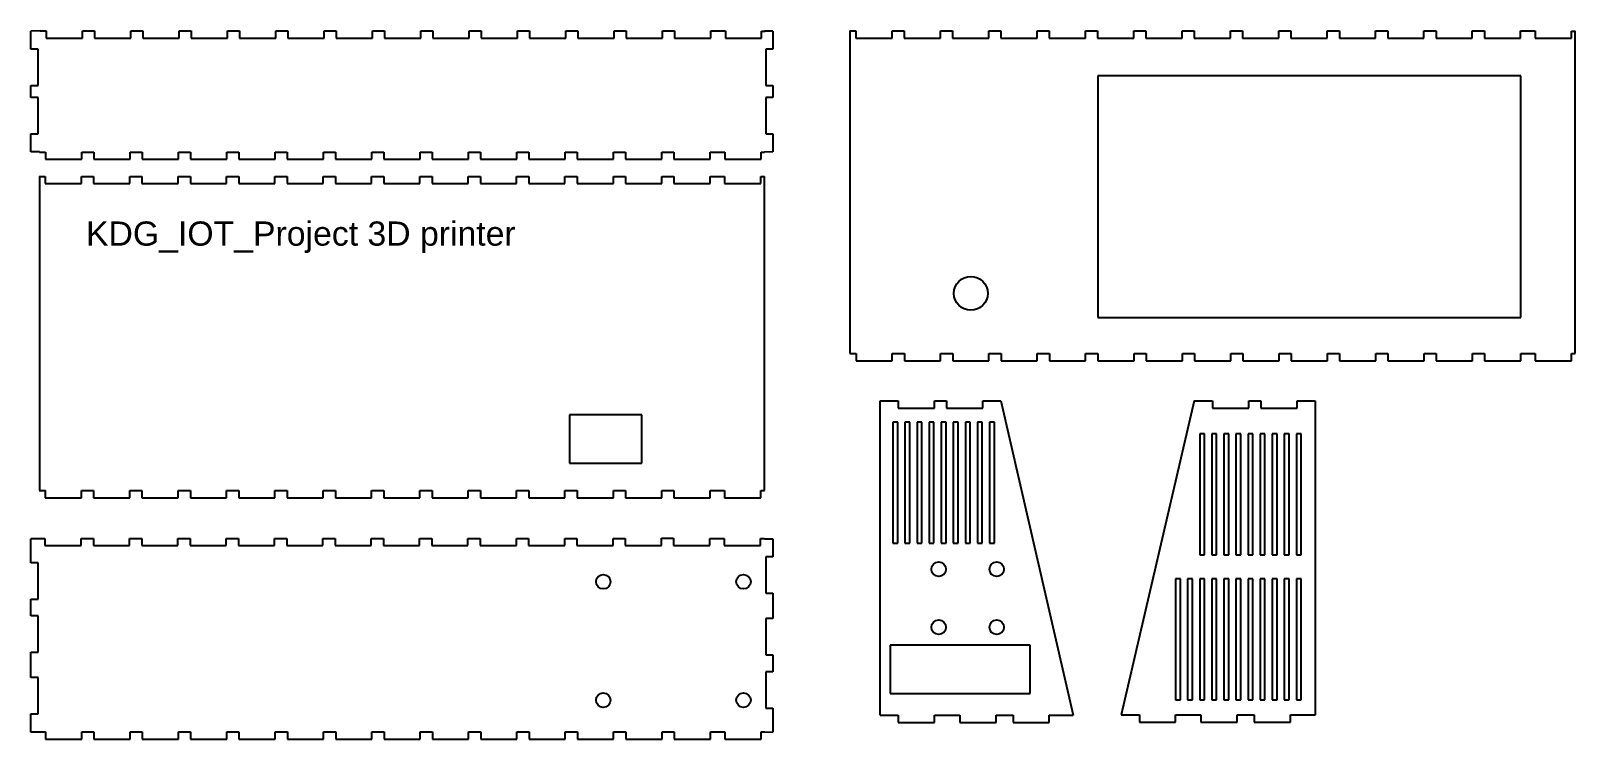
# Model space of a CAD drawing. Header units: millimetres. Extents: x 9 to 648, y -310 to -17.
import ezdxf

# ---------------------------------------------------------------- set-up
doc = ezdxf.new("R2010")
doc.units = ezdxf.units.MM
doc.layers.get('0').update_dxf_attribs({"lineweight": 25})
doc.styles.add('textstyle11', font='')
doc.styles.get('textstyle11').set_extended_font_data('Arial')

msp = doc.modelspace()

# ---------------------------------------------------------------- linework, layer by layer
for p, q in [((12.5, -17), (8.68, -17.01)), ((8.68, -24.51), (8.68, -17.01)), ((12.5, -17), (15, -17)), ((15, -17), (15, -20)), ((30, -20), (30, -17)), ((30, -17), (35, -17)), ((35, -17), (35, -20)), ((50, -20), (50, -17)), ((50, -17), (55, -17)), ((55, -17), (55, -20)), ((70, -20), (70, -17)), ((70, -17), (75, -17)), ((75, -17), (75, -20)), ((90, -20), (90, -17)), ((90, -17), (95, -17)), ((95, -17), (95, -20)), ((110, -20), (110, -17)), ((110, -17), (115, -17)), ((115, -17), (115, -20)), ((130, -20), (130, -17)), ((130, -17), (135, -17)), ((135, -17), (135, -20)), ((150, -20), (150, -17)), ((150, -17), (155, -17)), ((155, -17), (155, -20)), ((170, -20), (170, -17)), ((170, -17), (175, -17)), ((175, -17), (175, -20)), ((190, -20), (190, -17)), ((190, -17), (195, -17)), ((195, -17), (195, -20)), ((210, -20), (210, -17)), ((210, -17), (215, -17)), ((215, -17), (215, -20)), ((230, -20), (230, -17)), ((230, -17), (235, -17)), ((235, -17), (235, -20)), ((250, -20), (250, -17)), ((250, -17), (255, -17)), ((255, -17), (255, -20)), ((270, -20), (270, -16.99)), ((270, -16.99), (275, -16.99)), ((275, -16.99), (275, -20)), ((290, -20), (290, -17)), ((290, -17), (296, -17)), ((296, -17), (296, -20)), ((311, -20), (311, -17.02)), ((311, -17.02), (312.49, -17.02)), ((315.68, -17.01), (312.18, -17.02)), ((315.68, -17.01), (315.68, -17.01)), ((315.68, -17.01), (315.68, -24.51)), ((347.5, -17), (350, -17)), ((347.54, -16.96), (347.54, -150.37)), ((350, -17), (350, -20)), ((365, -20), (365, -17)), ((365, -17), (370, -17)), ((370, -17), (370, -20)), ((385, -20), (385, -17)), ((385, -17), (390, -17)), ((390, -17), (390, -20)), ((405, -20), (405, -17)), ((405, -17), (410, -17)), ((410, -17), (410, -20)), ((425, -20), (425, -17)), ((425, -17), (430, -17)), ((430, -17), (430, -20)), ((445, -20), (445, -17)), ((445, -17), (450, -17)), ((450, -17), (450, -20)), ((465, -20), (465, -17)), ((465, -17), (470, -17)), ((470, -17), (470, -20)), ((485, -20), (485, -17)), ((485, -17), (490, -17)), ((490, -17), (490, -20)), ((505, -20), (505, -17)), ((505, -17), (510, -17)), ((510, -17), (510, -20)), ((525, -20), (525, -17)), ((525, -17), (530, -17)), ((530, -17), (530, -20)), ((545, -20), (545, -17)), ((545, -17), (550, -17)), ((550, -17), (550, -20)), ((565, -20), (565, -17)), ((565, -17), (570, -17)), ((570, -17), (570, -20)), ((585, -20), (585, -17)), ((585, -17), (590, -17)), ((590, -17), (590, -20)), ((605, -20), (605, -16.99)), ((605, -16.99), (610, -16.99)), ((610, -16.99), (610, -20)), ((625, -20), (625, -17)), ((625, -17), (631, -17)), ((631, -17), (631, -20)), ((646, -20), (646, -17.02)), ((646, -17.02), (647.49, -17.02)), ((647.54, -150.37), (647.54, -16.96)), ((11.68, -24.51), (8.68, -24.51)), ((11.68, -39.51), (11.68, -24.51)), ((11.68, -39.51), (11.68, -24.51)), ((15, -20), (30, -20)), ((15, -20), (30, -20)), ((35, -20), (50, -20)), ((35, -20), (50, -20)), ((55, -20), (70, -20)), ((55, -20), (70, -20)), ((75, -20), (90, -20)), ((75, -20), (90, -20)), ((95, -20), (110, -20)), ((95, -20), (110, -20)), ((115, -20), (130, -20)), ((115, -20), (130, -20)), ((135, -20), (150, -20)), ((135, -20), (150, -20)), ((155, -20), (170, -20)), ((155, -20), (170, -20)), ((175, -20), (190, -20)), ((175, -20), (190, -20)), ((195, -20), (210, -20)), ((195, -20), (210, -20)), ((215, -20), (230, -20)), ((215, -20), (230, -20)), ((235, -20), (250, -20)), ((235, -20), (250, -20)), ((255, -20), (270, -20)), ((255, -20), (270, -20)), ((275, -20), (290, -20)), ((275, -20), (290, -20)), ((296, -20), (311, -20)), ((296, -20), (311, -20)), ((312.68, -24.51), (312.68, -39.51)), ((315.68, -24.51), (312.68, -24.51)), ((312.68, -24.51), (312.68, -39.51)), ((350, -20), (365, -20)), ((350, -20), (365, -20)), ((370, -20), (385, -20)), ((370, -20), (385, -20)), ((390, -20), (405, -20)), ((390, -20), (405, -20)), ((410, -20), (425, -20)), ((410, -20), (425, -20)), ((430, -20), (445, -20)), ((430, -20), (445, -20)), ((450, -20), (465, -20)), ((450, -20), (465, -20)), ((470, -20), (485, -20)), ((470, -20), (485, -20)), ((490, -20), (505, -20)), ((490, -20), (505, -20)), ((510, -20), (525, -20)), ((510, -20), (525, -20)), ((530, -20), (545, -20)), ((530, -20), (545, -20)), ((550, -20), (565, -20)), ((550, -20), (565, -20)), ((570, -20), (585, -20)), ((570, -20), (585, -20)), ((590, -20), (605, -20)), ((590, -20), (605, -20)), ((610, -20), (625, -20)), ((610, -20), (625, -20)), ((631, -20), (646, -20)), ((631, -20), (646, -20)), ((625.05, -35.52), (450.05, -35.52)), ((450.05, -35.52), (450.05, -135.52)), ((625.05, -135.52), (625.05, -35.52)), ((8.68, -44.51), (8.68, -39.51)), ((8.68, -39.51), (11.68, -39.51)), ((11.68, -44.51), (8.68, -44.51)), ((11.68, -59.51), (11.68, -44.51)), ((11.68, -59.51), (11.68, -44.51)), ((312.68, -39.51), (315.68, -39.51)), ((312.68, -44.51), (312.68, -59.51)), ((315.68, -44.51), (312.68, -44.51)), ((312.68, -44.51), (312.68, -59.51)), ((315.68, -39.51), (315.68, -44.51)), ((8.68, -67.01), (8.68, -59.51)), ((8.68, -59.51), (11.68, -59.51)), ((312.68, -59.51), (315.68, -59.51)), ((315.68, -59.51), (315.68, -67.01)), ((8.68, -67.01), (8.68, -67.01)), ((12.18, -67.01), (8.68, -67.01)), ((12.24, -67.07), (14.74, -67.07)), ((14.74, -67.07), (14.74, -70.07)), ((14.74, -70.07), (29.74, -70.07)), ((14.74, -70.07), (29.74, -70.07)), ((29.74, -70.07), (29.74, -67.07)), ((29.74, -67.07), (34.74, -67.07)), ((34.74, -67.07), (34.74, -70.07)), ((34.74, -70.07), (49.74, -70.07)), ((34.74, -70.07), (49.74, -70.07)), ((49.74, -70.07), (49.74, -67.07)), ((49.74, -67.07), (54.74, -67.07)), ((54.74, -67.07), (54.74, -70.07)), ((54.74, -70.07), (69.74, -70.07)), ((54.74, -70.07), (69.74, -70.07)), ((69.74, -70.07), (69.74, -67.07)), ((69.74, -67.07), (74.74, -67.07)), ((74.74, -67.07), (74.74, -70.07)), ((74.74, -70.07), (89.74, -70.07)), ((74.74, -70.07), (89.74, -70.07)), ((89.74, -70.07), (89.74, -67.07)), ((89.74, -67.07), (94.74, -67.07)), ((94.74, -67.07), (94.74, -70.07)), ((94.74, -70.07), (109.74, -70.07)), ((94.74, -70.07), (109.74, -70.07)), ((109.74, -70.07), (109.74, -67.07)), ((109.74, -67.07), (114.74, -67.07)), ((114.74, -67.07), (114.74, -70.07)), ((114.74, -70.07), (129.74, -70.07)), ((114.74, -70.07), (129.74, -70.07)), ((129.74, -70.07), (129.74, -67.07)), ((129.74, -67.07), (134.74, -67.07)), ((134.74, -67.07), (134.74, -70.07)), ((134.74, -70.07), (149.74, -70.07)), ((134.74, -70.07), (149.74, -70.07)), ((149.74, -70.07), (149.74, -67.07)), ((149.74, -67.07), (154.74, -67.07)), ((154.74, -67.07), (154.74, -70.07)), ((154.74, -70.07), (169.74, -70.07)), ((154.74, -70.07), (169.74, -70.07)), ((169.74, -70.07), (169.74, -67.07)), ((169.74, -67.07), (174.74, -67.07)), ((174.74, -67.07), (174.74, -70.07)), ((174.74, -70.07), (189.74, -70.07)), ((174.74, -70.07), (189.74, -70.07)), ((189.74, -70.07), (189.74, -67.07)), ((189.74, -67.07), (194.74, -67.07)), ((194.74, -67.07), (194.74, -70.07)), ((194.74, -70.07), (209.74, -70.07)), ((194.74, -70.07), (209.74, -70.07)), ((209.74, -70.07), (209.74, -67.07)), ((209.74, -67.07), (214.74, -67.07)), ((214.74, -67.07), (214.74, -70.07)), ((214.74, -70.07), (229.74, -70.07)), ((214.74, -70.07), (229.74, -70.07)), ((229.74, -70.07), (229.74, -67.07)), ((229.74, -67.07), (234.74, -67.07)), ((234.74, -67.07), (234.74, -70.07)), ((234.74, -70.07), (249.74, -70.07)), ((234.74, -70.07), (249.74, -70.07)), ((249.74, -70.07), (249.74, -67.07)), ((249.74, -67.07), (254.74, -67.07)), ((254.74, -67.07), (254.74, -70.07)), ((254.74, -70.07), (269.74, -70.07)), ((254.74, -70.07), (269.74, -70.07)), ((269.74, -70.07), (269.74, -67.06)), ((269.74, -67.06), (274.74, -67.06)), ((274.74, -67.06), (274.74, -70.07)), ((274.74, -70.07), (289.74, -70.07)), ((274.74, -70.07), (289.74, -70.07)), ((289.74, -70.07), (289.74, -67.07)), ((289.74, -67.07), (295.74, -67.07)), ((295.74, -67.07), (295.74, -70.07)), ((295.74, -70.07), (310.74, -70.07)), ((295.74, -70.07), (310.74, -70.07)), ((310.74, -70.07), (310.74, -67.09)), ((310.74, -67.09), (312.23, -67.09)), ((315.68, -67.01), (312.23, -67.09)), ((12.15, -77.13), (14.65, -77.13)), ((12.25, -77.16), (12.18, -207.01)), ((14.65, -77.13), (14.65, -80.13)), ((14.65, -80.13), (29.65, -80.13)), ((14.65, -80.13), (29.65, -80.13)), ((29.65, -80.13), (29.65, -77.13)), ((29.65, -77.13), (34.65, -77.13)), ((34.65, -77.13), (34.65, -80.13)), ((34.65, -80.13), (49.65, -80.13)), ((34.65, -80.13), (49.65, -80.13)), ((49.65, -80.13), (49.65, -77.13)), ((49.65, -77.13), (54.65, -77.13)), ((54.65, -77.13), (54.65, -80.13)), ((54.65, -80.13), (69.65, -80.13)), ((54.65, -80.13), (69.65, -80.13)), ((69.65, -80.13), (69.65, -77.13)), ((69.65, -77.13), (74.65, -77.13)), ((74.65, -77.13), (74.65, -80.13)), ((74.65, -80.13), (89.65, -80.13)), ((74.65, -80.13), (89.65, -80.13)), ((89.65, -80.13), (89.65, -77.13)), ((89.65, -77.13), (94.65, -77.13)), ((94.65, -77.13), (94.65, -80.13)), ((94.65, -80.13), (109.65, -80.13)), ((94.65, -80.13), (109.65, -80.13)), ((109.65, -80.13), (109.65, -77.13)), ((109.65, -77.13), (114.65, -77.13)), ((114.65, -77.13), (114.65, -80.13)), ((114.65, -80.13), (129.65, -80.13)), ((114.65, -80.13), (129.65, -80.13)), ((129.65, -80.13), (129.65, -77.13)), ((129.65, -77.13), (134.65, -77.13)), ((134.65, -77.13), (134.65, -80.13)), ((134.65, -80.13), (149.65, -80.13)), ((134.65, -80.13), (149.65, -80.13)), ((149.65, -80.13), (149.65, -77.13)), ((149.65, -77.13), (154.65, -77.13)), ((154.65, -77.13), (154.65, -80.13)), ((154.65, -80.13), (169.65, -80.13)), ((154.65, -80.13), (169.65, -80.13)), ((169.65, -80.13), (169.65, -77.13)), ((169.65, -77.13), (174.65, -77.13)), ((174.65, -77.13), (174.65, -80.13)), ((174.65, -80.13), (189.65, -80.13)), ((174.65, -80.13), (189.65, -80.13)), ((189.65, -80.13), (189.65, -77.13)), ((189.65, -77.13), (194.65, -77.13)), ((194.65, -77.13), (194.65, -80.13)), ((194.65, -80.13), (209.65, -80.13)), ((194.65, -80.13), (209.65, -80.13)), ((209.65, -80.13), (209.65, -77.13)), ((209.65, -77.13), (214.65, -77.13)), ((214.65, -77.13), (214.65, -80.13)), ((214.65, -80.13), (229.65, -80.13)), ((214.65, -80.13), (229.65, -80.13)), ((229.65, -80.13), (229.65, -77.13)), ((229.65, -77.13), (234.65, -77.13)), ((234.65, -77.13), (234.65, -80.13)), ((234.65, -80.13), (249.65, -80.13)), ((234.65, -80.13), (249.65, -80.13)), ((249.65, -80.13), (249.65, -77.13)), ((249.65, -77.13), (254.65, -77.13)), ((254.65, -77.13), (254.65, -80.13)), ((254.65, -80.13), (269.65, -80.13)), ((254.65, -80.13), (269.65, -80.13)), ((269.65, -80.13), (269.65, -77.12)), ((269.65, -77.12), (274.65, -77.12)), ((274.65, -77.12), (274.65, -80.13)), ((274.65, -80.13), (289.65, -80.13)), ((274.65, -80.13), (289.65, -80.13)), ((289.65, -80.13), (289.65, -77.13)), ((289.65, -77.13), (295.65, -77.13)), ((295.65, -77.13), (295.65, -80.13)), ((295.65, -80.13), (310.65, -80.13)), ((295.65, -80.13), (310.65, -80.13)), ((310.65, -80.13), (310.65, -77.15)), ((310.65, -77.15), (312.14, -77.15)), ((312.18, -207.01), (312.25, -77.16)), ((450.05, -135.52), (625.05, -135.52)), ((347.55, -150.44), (350.05, -150.44)), ((350.05, -150.44), (350.05, -153.44)), ((365.05, -153.44), (365.05, -150.44)), ((365.05, -150.44), (370.05, -150.44)), ((370.05, -150.44), (370.05, -153.44)), ((385.05, -153.44), (385.05, -150.44)), ((385.05, -150.44), (390.05, -150.44)), ((390.05, -150.44), (390.05, -153.44)), ((405.05, -153.44), (405.05, -150.44)), ((405.05, -150.44), (410.05, -150.44)), ((410.05, -150.44), (410.05, -153.44)), ((425.05, -153.44), (425.05, -150.44)), ((425.05, -150.44), (430.05, -150.44)), ((430.05, -150.44), (430.05, -153.44)), ((445.05, -153.44), (445.05, -150.44)), ((445.05, -150.44), (450.05, -150.44)), ((450.05, -150.44), (450.05, -153.44)), ((465.05, -153.44), (465.05, -150.44)), ((465.05, -150.44), (470.05, -150.44)), ((470.05, -150.44), (470.05, -153.44)), ((485.05, -153.44), (485.05, -150.44)), ((485.05, -150.44), (490.05, -150.44)), ((490.05, -150.44), (490.05, -153.44)), ((505.05, -153.44), (505.05, -150.44)), ((505.05, -150.44), (510.05, -150.44)), ((510.05, -150.44), (510.05, -153.44)), ((525.05, -153.44), (525.05, -150.44)), ((525.05, -150.44), (530.05, -150.44)), ((530.05, -150.44), (530.05, -153.44)), ((545.05, -153.44), (545.05, -150.44)), ((545.05, -150.44), (550.05, -150.44)), ((550.05, -150.44), (550.05, -153.44)), ((565.05, -153.44), (565.05, -150.44)), ((565.05, -150.44), (570.05, -150.44)), ((570.05, -150.44), (570.05, -153.44)), ((585.05, -153.44), (585.05, -150.44)), ((585.05, -150.44), (590.05, -150.44)), ((590.05, -150.44), (590.05, -153.44)), ((605.05, -153.44), (605.05, -150.43)), ((605.05, -150.43), (610.05, -150.43)), ((610.05, -150.43), (610.05, -153.44)), ((625.05, -153.44), (625.05, -150.44)), ((625.05, -150.44), (631.05, -150.44)), ((631.05, -150.44), (631.05, -153.44)), ((646.05, -153.44), (646.05, -150.45)), ((646.05, -150.45), (647.54, -150.45)), ((350.05, -153.44), (365.05, -153.44)), ((350.05, -153.44), (365.05, -153.44)), ((370.05, -153.44), (385.05, -153.44)), ((370.05, -153.44), (385.05, -153.44)), ((390.05, -153.44), (405.05, -153.44)), ((390.05, -153.44), (405.05, -153.44)), ((410.05, -153.44), (425.05, -153.44)), ((410.05, -153.44), (425.05, -153.44)), ((430.05, -153.44), (445.05, -153.44)), ((430.05, -153.44), (445.05, -153.44)), ((450.05, -153.44), (465.05, -153.44)), ((450.05, -153.44), (465.05, -153.44)), ((470.05, -153.44), (485.05, -153.44)), ((470.05, -153.44), (485.05, -153.44)), ((490.05, -153.44), (505.05, -153.44)), ((490.05, -153.44), (505.05, -153.44)), ((510.05, -153.44), (525.05, -153.44)), ((510.05, -153.44), (525.05, -153.44)), ((530.05, -153.44), (545.05, -153.44)), ((530.05, -153.44), (545.05, -153.44)), ((550.05, -153.44), (565.05, -153.44)), ((550.05, -153.44), (565.05, -153.44)), ((570.05, -153.44), (585.05, -153.44)), ((570.05, -153.44), (585.05, -153.44)), ((590.05, -153.44), (605.05, -153.44)), ((590.05, -153.44), (605.05, -153.44)), ((610.05, -153.44), (625.05, -153.44)), ((610.05, -153.44), (625.05, -153.44)), ((631.05, -153.44), (646.05, -153.44)), ((631.05, -153.44), (646.05, -153.44)), ((360, -300), (360, -170)), ((360, -170), (360, -170)), ((360, -170), (367.5, -170)), ((367.5, -170), (367.5, -173)), ((382.5, -173), (382.5, -170)), ((382.5, -170), (387.5, -170)), ((387.5, -170), (387.5, -173)), ((402.5, -173), (402.5, -170)), ((402.5, -170), (410, -170)), ((410, -170), (439.93, -300)), ((490, -170), (459.69, -299.92)), ((490, -170), (490, -170)), ((490, -170), (497.5, -170)), ((497.5, -170), (497.5, -173)), ((512.5, -173), (512.5, -170)), ((512.5, -170), (517.5, -170)), ((517.5, -170), (517.5, -173)), ((532.5, -173), (532.5, -170)), ((532.5, -170), (540, -170)), ((540, -170), (540, -300)), ((261.49, -175.79), (231.49, -175.79)), ((231.49, -175.79), (231.49, -195.79)), ((261.49, -195.79), (261.49, -175.79)), ((367.3, -178.86), (365.3, -178.86)), ((365.3, -178.86), (365.3, -228.86)), ((367.3, -228.86), (367.3, -178.86)), ((367.5, -173), (382.5, -173)), ((367.5, -173), (382.5, -173)), ((372.3, -178.86), (370.3, -178.86)), ((370.3, -178.86), (370.3, -228.86)), ((372.3, -228.86), (372.3, -178.86)), ((377.3, -178.86), (375.3, -178.86)), ((375.3, -178.86), (375.3, -228.86)), ((377.3, -228.86), (377.3, -178.86)), ((382.3, -178.86), (380.3, -178.86)), ((380.3, -178.86), (380.3, -228.86)), ((382.3, -228.86), (382.3, -178.86)), ((387.3, -178.86), (385.3, -178.86)), ((385.3, -178.86), (385.3, -228.86)), ((387.3, -228.86), (387.3, -178.86)), ((387.5, -173), (402.5, -173)), ((387.5, -173), (402.5, -173)), ((392.3, -178.86), (390.3, -178.86)), ((390.3, -178.86), (390.3, -228.86)), ((392.3, -228.86), (392.3, -178.86)), ((397.3, -178.86), (395.3, -178.86)), ((395.3, -178.86), (395.3, -228.86)), ((397.3, -228.86), (397.3, -178.86)), ((402.3, -178.86), (400.3, -178.86)), ((400.3, -178.86), (400.3, -228.86)), ((402.3, -228.86), (402.3, -178.86)), ((407.3, -178.86), (405.3, -178.86)), ((405.3, -178.86), (405.3, -228.86)), ((407.3, -228.86), (407.3, -178.86)), ((497.5, -173), (512.5, -173)), ((497.5, -173), (512.5, -173)), ((517.5, -173), (532.5, -173)), ((517.5, -173), (532.5, -173)), ((494.24, -183.63), (492.24, -183.63)), ((492.24, -183.63), (492.24, -233.63)), ((494.24, -233.63), (494.24, -183.63)), ((499.24, -183.63), (497.24, -183.63)), ((497.24, -183.63), (497.24, -233.63)), ((499.24, -233.63), (499.24, -183.63)), ((504.24, -183.63), (502.24, -183.63)), ((502.24, -183.63), (502.24, -233.63)), ((504.24, -233.63), (504.24, -183.63)), ((509.24, -183.63), (507.24, -183.63)), ((507.24, -183.63), (507.24, -233.63)), ((509.24, -233.63), (509.24, -183.63)), ((514.24, -183.63), (512.24, -183.63)), ((512.24, -183.63), (512.24, -233.63)), ((514.24, -233.63), (514.24, -183.63)), ((519.24, -183.63), (517.24, -183.63)), ((517.24, -183.63), (517.24, -233.63)), ((519.24, -233.63), (519.24, -183.63)), ((524.24, -183.63), (522.24, -183.63)), ((522.24, -183.63), (522.24, -233.63)), ((524.24, -233.63), (524.24, -183.63)), ((529.24, -183.63), (527.24, -183.63)), ((527.24, -183.63), (527.24, -233.63)), ((529.24, -233.63), (529.24, -183.63)), ((534.24, -183.63), (532.24, -183.63)), ((532.24, -183.63), (532.24, -233.63)), ((534.24, -233.63), (534.24, -183.63)), ((231.49, -195.79), (261.49, -195.79)), ((12.15, -207.12), (14.65, -207.12)), ((12.18, -207.01), (14.68, -207.01)), ((14.65, -207.12), (14.65, -210.12)), ((14.65, -210.12), (29.65, -210.12)), ((14.65, -210.12), (29.65, -210.12)), ((29.65, -210.12), (29.65, -207.12)), ((29.65, -207.12), (34.65, -207.12)), ((34.65, -207.12), (34.65, -210.12)), ((34.65, -210.12), (49.65, -210.12)), ((34.65, -210.12), (49.65, -210.12)), ((49.65, -210.12), (49.65, -207.12)), ((49.65, -207.12), (54.65, -207.12)), ((54.65, -207.12), (54.65, -210.12)), ((54.65, -210.12), (69.65, -210.12)), ((54.65, -210.12), (69.65, -210.12)), ((69.65, -210.12), (69.65, -207.12)), ((69.65, -207.12), (74.65, -207.12)), ((74.65, -207.12), (74.65, -210.12)), ((74.65, -210.12), (89.65, -210.12)), ((74.65, -210.12), (89.65, -210.12)), ((89.65, -210.12), (89.65, -207.12)), ((89.65, -207.12), (94.65, -207.12)), ((94.65, -207.12), (94.65, -210.12)), ((94.65, -210.12), (109.65, -210.12)), ((94.65, -210.12), (109.65, -210.12)), ((109.65, -210.12), (109.65, -207.12)), ((109.65, -207.12), (114.65, -207.12)), ((114.65, -207.12), (114.65, -210.12)), ((114.65, -210.12), (129.65, -210.12)), ((114.65, -210.12), (129.65, -210.12)), ((129.65, -210.12), (129.65, -207.12)), ((129.65, -207.12), (134.65, -207.12)), ((134.65, -207.12), (134.65, -210.12)), ((134.65, -210.12), (149.65, -210.12)), ((134.65, -210.12), (149.65, -210.12)), ((149.65, -210.12), (149.65, -207.12)), ((149.65, -207.12), (154.65, -207.12)), ((154.65, -207.12), (154.65, -210.12)), ((154.65, -210.12), (169.65, -210.12)), ((154.65, -210.12), (169.65, -210.12)), ((169.65, -210.12), (169.65, -207.12)), ((169.65, -207.12), (174.65, -207.12)), ((174.65, -207.12), (174.65, -210.12)), ((174.65, -210.12), (189.65, -210.12)), ((174.65, -210.12), (189.65, -210.12)), ((189.65, -210.12), (189.65, -207.12)), ((189.65, -207.12), (194.65, -207.12)), ((194.65, -207.12), (194.65, -210.12)), ((194.65, -210.12), (209.65, -210.12)), ((194.65, -210.12), (209.65, -210.12)), ((209.65, -210.12), (209.65, -207.12)), ((209.65, -207.12), (214.65, -207.12)), ((214.65, -207.12), (214.65, -210.12)), ((214.65, -210.12), (229.65, -210.12)), ((214.65, -210.12), (229.65, -210.12)), ((229.65, -210.12), (229.65, -207.12)), ((229.65, -207.12), (234.65, -207.12)), ((234.65, -207.12), (234.65, -210.12)), ((234.65, -210.12), (249.65, -210.12)), ((234.65, -210.12), (249.65, -210.12)), ((249.65, -210.12), (249.65, -207.12)), ((249.65, -207.12), (254.65, -207.12)), ((254.65, -207.12), (254.65, -210.12)), ((254.65, -210.12), (269.65, -210.12)), ((254.65, -210.12), (269.65, -210.12)), ((269.65, -210.12), (269.65, -207.11)), ((269.65, -207.11), (274.65, -207.11)), ((274.65, -207.11), (274.65, -210.12)), ((274.65, -210.12), (289.65, -210.12)), ((274.65, -210.12), (289.65, -210.12)), ((289.65, -210.12), (289.65, -207.12)), ((289.65, -207.12), (295.65, -207.12)), ((295.65, -207.12), (295.65, -210.12)), ((295.65, -210.12), (310.65, -210.12)), ((295.65, -210.12), (310.65, -210.12)), ((310.65, -210.12), (310.65, -207.13)), ((310.65, -207.13), (312.14, -207.13)), ((12.18, -227.01), (8.68, -227.04)), ((8.68, -236.98), (8.68, -227.04)), ((12.02, -226.86), (14.52, -226.86)), ((14.52, -226.86), (14.52, -229.86)), ((14.52, -229.86), (29.52, -229.86)), ((14.52, -229.86), (29.52, -229.86)), ((29.52, -229.86), (29.52, -226.86)), ((29.52, -226.86), (34.52, -226.86)), ((34.52, -226.86), (34.52, -229.86)), ((34.52, -229.86), (49.52, -229.86)), ((34.52, -229.86), (49.52, -229.86)), ((49.52, -229.86), (49.52, -226.86)), ((49.52, -226.86), (54.52, -226.86)), ((54.52, -226.86), (54.52, -229.86)), ((54.52, -229.86), (69.52, -229.86)), ((54.52, -229.86), (69.52, -229.86)), ((69.52, -229.86), (69.52, -226.86)), ((69.52, -226.86), (74.52, -226.86)), ((74.52, -226.86), (74.52, -229.86)), ((74.52, -229.86), (89.52, -229.86)), ((74.52, -229.86), (89.52, -229.86)), ((89.52, -229.86), (89.52, -226.86)), ((89.52, -226.86), (94.52, -226.86)), ((94.52, -226.86), (94.52, -229.86)), ((94.52, -229.86), (109.52, -229.86)), ((94.52, -229.86), (109.52, -229.86)), ((109.52, -229.86), (109.52, -226.86)), ((109.52, -226.86), (114.52, -226.86)), ((114.52, -226.86), (114.52, -229.86)), ((114.52, -229.86), (129.52, -229.86)), ((114.52, -229.86), (129.52, -229.86)), ((129.52, -229.86), (129.52, -226.86)), ((129.52, -226.86), (134.52, -226.86)), ((134.52, -226.86), (134.52, -229.86)), ((134.52, -229.86), (149.52, -229.86)), ((134.52, -229.86), (149.52, -229.86)), ((149.52, -229.86), (149.52, -226.86)), ((149.52, -226.86), (154.52, -226.86)), ((154.52, -226.86), (154.52, -229.86)), ((154.52, -229.86), (169.52, -229.86)), ((154.52, -229.86), (169.52, -229.86)), ((169.52, -229.86), (169.52, -226.86)), ((169.52, -226.86), (174.52, -226.86)), ((174.52, -226.86), (174.52, -229.86)), ((174.52, -229.86), (189.52, -229.86)), ((174.52, -229.86), (189.52, -229.86)), ((189.52, -229.86), (189.52, -226.86)), ((189.52, -226.86), (194.52, -226.86)), ((194.52, -226.86), (194.52, -229.86)), ((194.52, -229.86), (209.52, -229.86)), ((194.52, -229.86), (209.52, -229.86)), ((209.52, -229.86), (209.52, -226.86)), ((209.52, -226.86), (214.52, -226.86)), ((214.52, -226.86), (214.52, -229.86)), ((214.52, -229.86), (229.52, -229.86)), ((214.52, -229.86), (229.52, -229.86)), ((229.52, -229.86), (229.52, -226.86)), ((229.52, -226.86), (234.52, -226.86)), ((234.52, -226.86), (234.52, -229.86)), ((234.52, -229.86), (249.52, -229.86)), ((234.52, -229.86), (249.52, -229.86)), ((249.52, -229.86), (249.52, -226.86)), ((249.52, -226.86), (254.52, -226.86)), ((254.52, -226.86), (254.52, -229.86)), ((254.52, -229.86), (269.52, -229.86)), ((254.52, -229.86), (269.52, -229.86)), ((269.52, -229.86), (269.52, -226.85)), ((269.52, -226.85), (274.52, -226.85)), ((274.52, -226.85), (274.52, -229.86)), ((274.52, -229.86), (289.52, -229.86)), ((274.52, -229.86), (289.52, -229.86)), ((289.52, -229.86), (289.52, -226.86)), ((289.52, -226.86), (295.52, -226.86)), ((295.52, -226.86), (295.52, -229.86)), ((295.52, -229.86), (310.52, -229.86)), ((295.52, -229.86), (310.52, -229.86)), ((310.52, -229.86), (310.52, -226.88)), ((310.52, -226.88), (312.01, -226.88)), ((312.18, -227.03), (315.68, -227.04)), ((315.68, -227.04), (315.68, -234.54)), ((365.3, -228.86), (367.3, -228.86)), ((370.3, -228.86), (372.3, -228.86)), ((375.3, -228.86), (377.3, -228.86)), ((380.3, -228.86), (382.3, -228.86)), ((385.3, -228.86), (387.3, -228.86)), ((390.3, -228.86), (392.3, -228.86)), ((395.3, -228.86), (397.3, -228.86)), ((400.3, -228.86), (402.3, -228.86)), ((405.3, -228.86), (407.3, -228.86)), ((312.68, -234.54), (312.68, -249.54)), ((315.68, -234.54), (312.68, -234.54)), ((312.68, -234.54), (312.68, -249.54)), ((492.24, -233.63), (494.24, -233.63)), ((497.24, -233.63), (499.24, -233.63)), ((502.24, -233.63), (504.24, -233.63)), ((507.24, -233.63), (509.24, -233.63)), ((512.24, -233.63), (514.24, -233.63)), ((517.24, -233.63), (519.24, -233.63)), ((522.24, -233.63), (524.24, -233.63)), ((527.24, -233.63), (529.24, -233.63)), ((532.24, -233.63), (534.24, -233.63)), ((11.68, -236.98), (8.68, -236.98)), ((11.68, -251.98), (11.68, -236.98)), ((11.68, -251.98), (11.68, -236.98)), ((484.24, -243.63), (482.24, -243.63)), ((482.24, -243.63), (482.24, -293.63)), ((484.24, -293.63), (484.24, -243.63)), ((489.24, -243.63), (487.24, -243.63)), ((487.24, -243.63), (487.24, -293.63)), ((489.24, -293.63), (489.24, -243.63)), ((494.24, -243.63), (492.24, -243.63)), ((492.24, -243.63), (492.24, -293.63)), ((494.24, -293.63), (494.24, -243.63)), ((499.24, -243.63), (497.24, -243.63)), ((497.24, -243.63), (497.24, -293.63)), ((499.24, -293.63), (499.24, -243.63)), ((504.24, -243.63), (502.24, -243.63)), ((502.24, -243.63), (502.24, -293.63)), ((504.24, -293.63), (504.24, -243.63)), ((509.24, -243.63), (507.24, -243.63)), ((507.24, -243.63), (507.24, -293.63)), ((509.24, -293.63), (509.24, -243.63)), ((514.24, -243.63), (512.24, -243.63)), ((512.24, -243.63), (512.24, -293.63)), ((514.24, -293.63), (514.24, -243.63)), ((519.24, -243.63), (517.24, -243.63)), ((517.24, -243.63), (517.24, -293.63)), ((519.24, -293.63), (519.24, -243.63)), ((524.24, -243.63), (522.24, -243.63)), ((522.24, -243.63), (522.24, -293.63)), ((524.24, -293.63), (524.24, -243.63)), ((529.24, -243.63), (527.24, -243.63)), ((527.24, -243.63), (527.24, -293.63)), ((529.24, -293.63), (529.24, -243.63)), ((534.24, -243.63), (532.24, -243.63)), ((532.24, -243.63), (532.24, -293.63)), ((534.24, -293.63), (534.24, -243.63)), ((8.68, -258.98), (8.68, -251.98)), ((8.68, -251.98), (11.68, -251.98)), ((312.68, -249.54), (315.68, -249.54)), ((315.68, -249.54), (315.68, -260.04)), ((11.68, -258.98), (8.68, -258.98)), ((11.68, -273.98), (11.68, -258.98)), ((11.68, -273.98), (11.68, -258.98)), ((312.68, -260.04), (312.68, -275.04)), ((315.68, -260.04), (312.68, -260.04)), ((312.68, -260.04), (312.68, -275.04)), ((8.68, -284.48), (8.68, -273.98)), ((8.68, -273.98), (11.68, -273.98)), ((422.13, -271.05), (364.13, -271.05)), ((364.13, -271.05), (364.13, -291.05)), ((422.13, -291.05), (422.13, -271.05)), ((312.68, -275.04), (315.68, -275.04)), ((315.68, -275.04), (315.68, -282.04)), ((11.68, -284.48), (8.68, -284.48)), ((11.68, -299.48), (11.68, -284.48)), ((11.68, -299.48), (11.68, -284.48)), ((312.68, -282.04), (312.68, -297.04)), ((315.68, -282.04), (312.68, -282.04)), ((312.68, -282.04), (312.68, -297.04)), ((364.13, -291.05), (422.13, -291.05)), ((482.24, -293.63), (484.24, -293.63)), ((487.24, -293.63), (489.24, -293.63)), ((492.24, -293.63), (494.24, -293.63)), ((497.24, -293.63), (499.24, -293.63)), ((502.24, -293.63), (504.24, -293.63)), ((507.24, -293.63), (509.24, -293.63)), ((512.24, -293.63), (514.24, -293.63)), ((517.24, -293.63), (519.24, -293.63)), ((522.24, -293.63), (524.24, -293.63)), ((527.24, -293.63), (529.24, -293.63)), ((532.24, -293.63), (534.24, -293.63)), ((8.68, -306.98), (8.68, -299.48)), ((8.68, -299.48), (11.68, -299.48)), ((312.68, -297.04), (315.68, -297.04)), ((315.68, -297.04), (315.68, -306.98)), ((360, -300), (367.5, -300)), ((367.5, -300), (367.5, -303)), ((382.5, -303), (382.5, -300)), ((382.5, -300), (393, -300)), ((393, -300), (393, -303)), ((408, -303), (408, -300)), ((408, -300), (415, -300)), ((415, -300), (415, -303)), ((430, -303), (430, -300)), ((430, -300), (439.93, -300)), ((459.69, -299.92), (467.26, -299.92)), ((467.26, -299.92), (467.26, -302.92)), ((482.26, -302.92), (482.26, -299.92)), ((482.26, -299.92), (492.76, -299.92)), ((492.76, -299.92), (492.76, -302.92)), ((492.76, -299.92), (492.76, -302.92)), ((507.76, -302.92), (507.76, -299.92)), ((507.76, -302.92), (507.76, -299.92)), ((507.76, -299.92), (514.76, -299.92)), ((514.76, -299.92), (514.76, -302.92)), ((514.76, -299.92), (514.76, -302.92)), ((529.76, -302.92), (529.76, -299.92)), ((529.76, -302.92), (529.76, -299.92)), ((529.76, -299.92), (540, -299.92)), ((367.5, -303), (382.5, -303)), ((367.5, -303), (382.5, -303)), ((393, -303), (408, -303)), ((393, -303), (408, -303)), ((415, -303), (430, -303)), ((415, -303), (430, -303)), ((467.26, -302.92), (482.26, -302.92)), ((467.26, -302.92), (482.26, -302.92)), ((492.76, -302.92), (507.76, -302.92)), ((492.76, -302.92), (507.76, -302.92)), ((492.76, -302.92), (507.76, -302.92)), ((514.76, -302.92), (529.76, -302.92)), ((514.76, -302.92), (529.76, -302.92)), ((514.76, -302.92), (529.76, -302.92)), ((12.18, -307.01), (8.68, -306.98)), ((12.28, -306.9), (14.78, -306.9)), ((14.78, -306.9), (14.78, -309.9)), ((14.78, -309.9), (29.78, -309.9)), ((14.78, -309.9), (29.78, -309.9)), ((29.78, -309.9), (29.78, -306.9)), ((29.78, -306.9), (34.78, -306.9)), ((34.78, -306.9), (34.78, -309.9)), ((34.78, -309.9), (49.78, -309.9)), ((34.78, -309.9), (49.78, -309.9)), ((49.78, -309.9), (49.78, -306.9)), ((49.78, -306.9), (54.78, -306.9)), ((54.78, -306.9), (54.78, -309.9)), ((54.78, -309.9), (69.78, -309.9)), ((54.78, -309.9), (69.78, -309.9)), ((69.78, -309.9), (69.78, -306.9)), ((69.78, -306.9), (74.78, -306.9)), ((74.78, -306.9), (74.78, -309.9)), ((74.78, -309.9), (89.78, -309.9)), ((74.78, -309.9), (89.78, -309.9)), ((89.78, -309.9), (89.78, -306.9)), ((89.78, -306.9), (94.78, -306.9)), ((94.78, -306.9), (94.78, -309.9)), ((94.78, -309.9), (109.78, -309.9)), ((94.78, -309.9), (109.78, -309.9)), ((109.78, -309.9), (109.78, -306.9)), ((109.78, -306.9), (114.78, -306.9)), ((114.78, -306.9), (114.78, -309.9)), ((114.78, -309.9), (129.78, -309.9)), ((114.78, -309.9), (129.78, -309.9)), ((129.78, -309.9), (129.78, -306.9)), ((129.78, -306.9), (134.78, -306.9)), ((134.78, -306.9), (134.78, -309.9)), ((134.78, -309.9), (149.78, -309.9)), ((134.78, -309.9), (149.78, -309.9)), ((149.78, -309.9), (149.78, -306.9)), ((149.78, -306.9), (154.78, -306.9)), ((154.78, -306.9), (154.78, -309.9)), ((154.78, -309.9), (169.78, -309.9)), ((154.78, -309.9), (169.78, -309.9)), ((169.78, -309.9), (169.78, -306.9)), ((169.78, -306.9), (174.78, -306.9)), ((174.78, -306.9), (174.78, -309.9)), ((174.78, -309.9), (189.78, -309.9)), ((174.78, -309.9), (189.78, -309.9)), ((189.78, -309.9), (189.78, -306.9)), ((189.78, -306.9), (194.78, -306.9)), ((194.78, -306.9), (194.78, -309.9)), ((194.78, -309.9), (209.78, -309.9)), ((194.78, -309.9), (209.78, -309.9)), ((209.78, -309.9), (209.78, -306.9)), ((209.78, -306.9), (214.78, -306.9)), ((214.78, -306.9), (214.78, -309.9)), ((214.78, -309.9), (229.78, -309.9)), ((214.78, -309.9), (229.78, -309.9)), ((229.78, -309.9), (229.78, -306.9)), ((229.78, -306.9), (234.78, -306.9)), ((234.78, -306.9), (234.78, -309.9)), ((234.78, -309.9), (249.78, -309.9)), ((234.78, -309.9), (249.78, -309.9)), ((249.78, -309.9), (249.78, -306.9)), ((249.78, -306.9), (254.78, -306.9)), ((254.78, -306.9), (254.78, -309.9)), ((254.78, -309.9), (269.78, -309.9)), ((254.78, -309.9), (269.78, -309.9)), ((269.78, -309.9), (269.78, -306.89)), ((269.78, -306.89), (274.78, -306.89)), ((274.78, -306.89), (274.78, -309.9)), ((274.78, -309.9), (289.78, -309.9)), ((274.78, -309.9), (289.78, -309.9)), ((289.78, -309.9), (289.78, -306.9)), ((289.78, -306.9), (295.78, -306.9)), ((295.78, -306.9), (295.78, -309.9)), ((295.78, -309.9), (310.78, -309.9)), ((295.78, -309.9), (310.78, -309.9)), ((310.78, -309.9), (310.78, -306.92)), ((310.78, -306.92), (312.27, -306.92)), ((312.18, -306.92), (315.68, -306.98))]:
    msp.add_line(p, q)
for centre, radius in [((397.55, -125.52), 7), ((245.49, -244.79), 3), ((303.49, -244.79), 3), ((384.24, -239.63), 3), ((408.24, -239.63), 3), ((384.24, -263.63), 3), ((408.24, -263.63), 3), ((245.49, -293.79), 3), ((303.49, -293.79), 3)]:
    msp.add_circle(centre, radius)

# ---------------------------------------------------------------- texts
at = {"insert": (31.49, -95.79), "char_height": 10, "attachment_point": 1, "style": 'textstyle11'}
msp.add_mtext('KDG_IOT_Project 3D printer', dxfattribs=at)

doc.saveas('drawing.dxf')
